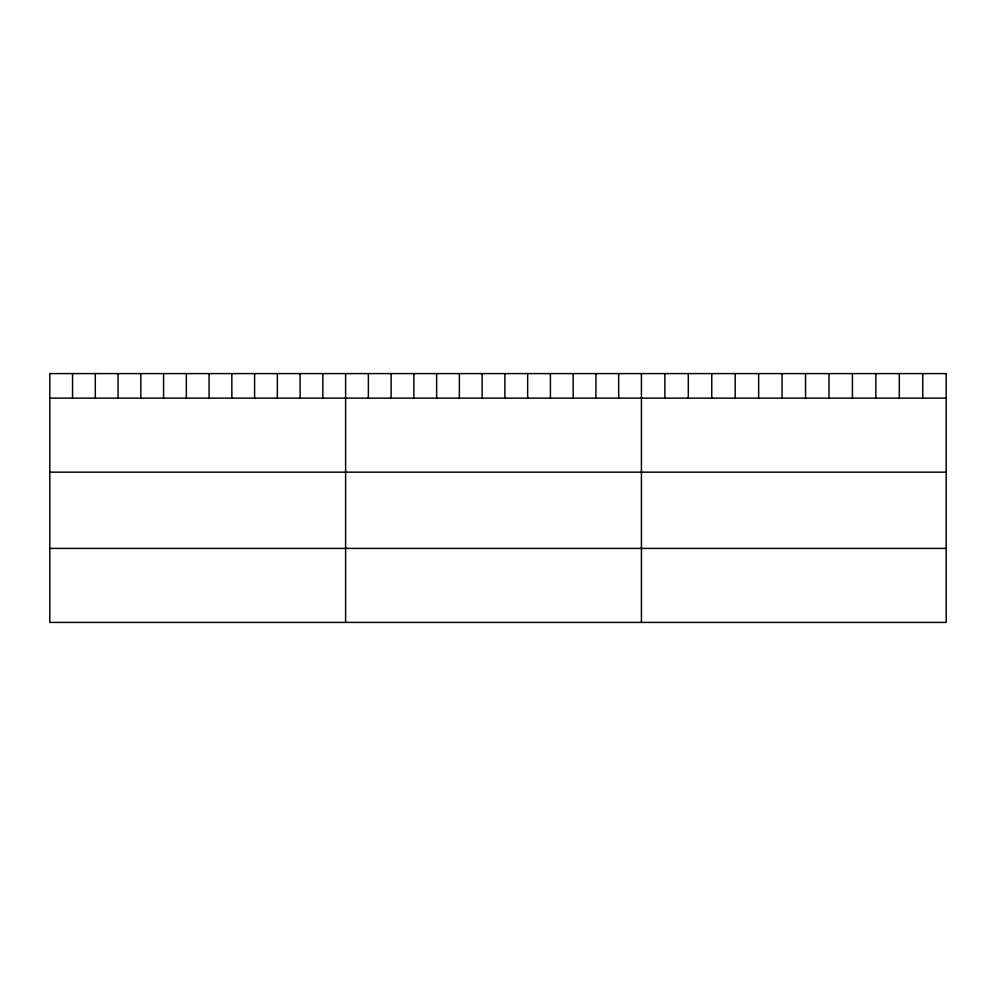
<?xml version="1.0" encoding="UTF-8"?>
<svg xmlns="http://www.w3.org/2000/svg" width="996" height="996" viewBox="0 0 996 996"><rect width="100%" height="100%" fill="white"/><g stroke="black" fill="none" stroke-linecap="round" stroke-linejoin="round"><path stroke-width="1.49" d="M49.8 398.139L946.2 398.139M49.8 472.154L946.2 472.154M49.8 548.41L946.2 548.41M922.757 373.587L922.757 398.139M899.313 373.587L899.313 398.139M875.87 373.587L875.87 398.139M852.427 373.587L852.427 398.139M828.983 373.587L828.983 398.139M805.54 373.587L805.54 398.139M782.084 373.587L782.084 398.139M758.641 373.587L758.641 398.139M735.197 373.587L735.197 398.139M711.754 373.587L711.754 398.139M688.311 373.587L688.311 398.139M664.867 373.587L664.867 398.139M641.424 373.587L641.424 622.413M618.665 373.587L618.665 398.139M595.919 373.587L595.919 398.139M573.161 373.587L573.161 398.139M550.402 373.587L550.402 398.139M527.656 373.587L527.656 398.139M504.897 373.587L504.897 398.139M482.139 373.587L482.139 398.139M459.38 373.587L459.38 398.139M436.634 373.587L436.634 398.139M413.875 373.587L413.875 398.139M391.117 373.587L391.117 398.139M368.371 373.587L368.371 398.139M345.612 373.587L345.612 622.413M322.853 373.587L322.853 398.139M300.107 373.587L300.107 398.139M277.349 373.587L277.349 398.139M254.59 373.587L254.59 398.139M231.844 373.587L231.844 398.139M209.085 373.587L209.085 398.139M186.327 373.587L186.327 398.139M163.568 373.587L163.568 398.139M140.822 373.587L140.822 398.139M118.063 373.587L118.063 398.139M95.305 373.587L95.305 398.139M72.559 373.587L72.559 398.139M946.2 373.587L49.8 373.587L49.8 622.413L946.2 622.413L946.2 373.587"/></g></svg>
